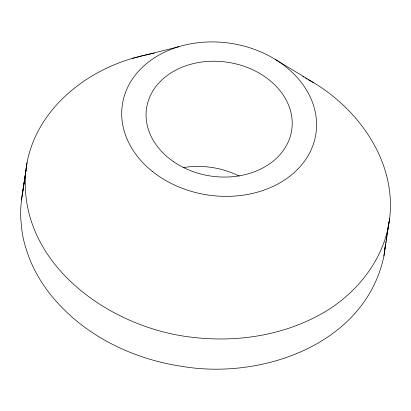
<?xml version="1.0" encoding="UTF-8"?>
<svg xmlns="http://www.w3.org/2000/svg" width="411" height="411" viewBox="0 0 411 411"><rect width="100%" height="100%" fill="white"/><g stroke="black" fill="none" stroke-linecap="round" stroke-linejoin="round"><path stroke-width="0.62" d="M178.708 46.731L131.972 58.501C80.489 73.559 32.618 114.392 25.908 169.995C23.597 188.048 18.88 206.348 21.362 224.612C21.86 234.249 24.264 243.744 27.429 252.816C33.974 272.308 45.385 290.032 59.503 304.905C91.185 338.772 135.558 359.286 181.076 366.216C261.555 380.36 365.502 344.259 383.941 255.971L389.638 218.554C396.368 162.72 360 110.759 313.84 82.775L275.704 59.677M25.908 169.995C16.517 261.884 107.697 327.161 190.298 337.035C235.955 342.882 283.965 335.736 324.017 312.391C357.945 292.406 384.758 258.303 389.638 218.554M385.169 246.708L384.46 251.65M27.059 162.628L22.122 196.391L22.405 194.516M383.941 255.971L384.331 252.262M22.595 193.262L22.785 192.009M22.975 190.761L23.638 186.378M23.828 185.125L24.871 178.235M25.061 176.987L25.246 175.733M25.436 174.48L25.723 172.599M25.908 171.351L26.099 170.097M26.289 168.844L26.669 166.342M384.521 251.008L385.564 244.119M385.754 242.87L385.939 241.617M386.129 240.363L386.792 235.981M386.982 234.727L387.172 233.479M387.362 232.225L388.878 222.207M21.362 200.049L21.994 197.003M22.513 192.682L22.852 191.459M131.972 58.501L140.69 56.071L154.32 53.091M308.255 79.729L313.84 82.775M302.84 76.482L303.919 77.134M305.537 78.116L307.156 79.097M183.65 167.539A73.399 57.519 8.6 0 1 239.171 176.093M152.697 171.664A97.864 76.698 8.6 0 0 314.086 141.918A97.864 76.698 8.6 0 0 190.627 43.843A97.864 76.698 8.6 0 0 152.697 171.664M173.683 161.764A73.399 57.519 8.6 0 0 291.42 131.803A73.399 57.519 8.6 0 0 192.302 63.864A73.399 57.519 8.6 0 0 173.683 161.764"/></g></svg>
